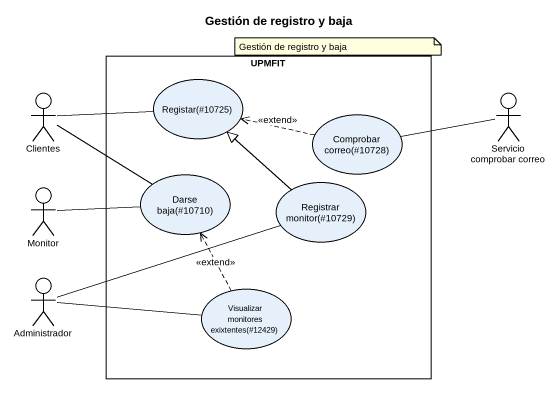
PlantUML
@startuml
title Gestión de registro y baja
rectangle UPMFIT {
  usecase "Registar(#10725)" as Registar_10725
  usecase "Comprobar correo(#10728)" as Comprobar_correo_10728
  usecase "Darse baja(#10710)" as Darse_baja_10710
  usecase "Registrar monitor(#10729)" as Registrar_monitor_10729
  usecase "Visualizar monitores exixtentes(#12429)" as Visualizar_monitores
}
actor Clientes
actor "Servicio comprobar correo" as Servicio_comprobar_correo
actor Monitor
actor Administrador
Clientes -right- Registar_10725
Clientes -right- Darse_baja_10710
Servicio_comprobar_correo -left- Comprobar_correo_10728
Comprobar_correo_10728 .left.> Registar_10725 : <<extend>>
Monitor -right- Darse_baja_10710
Registrar_monitor_10729 -up-|> Registar_10725
Administrador -right- Registrar_monitor_10729
Administrador -right- Visualizar_monitores
Visualizar_monitores .up.> Darse_baja_10710 : <<extend>>
note as N1
  Gestión de registro y baja
end note
@enduml
